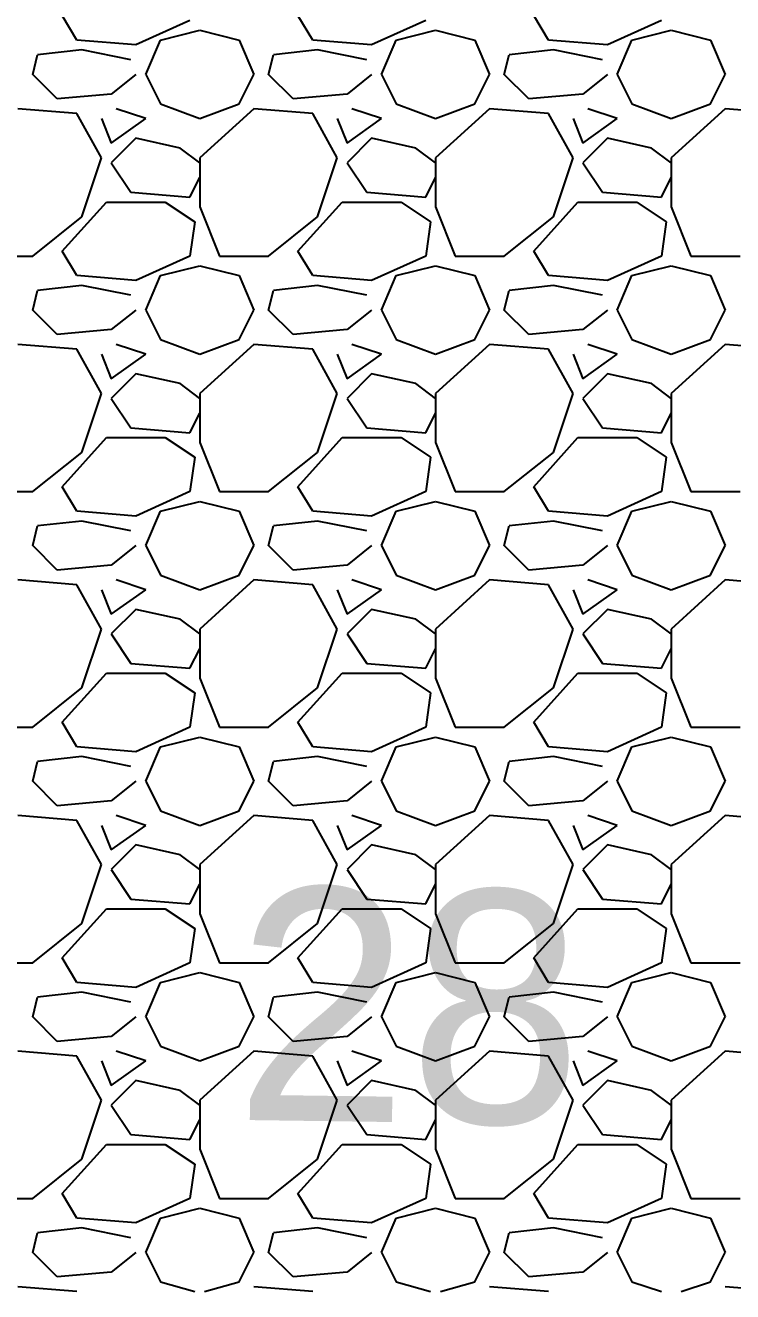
# Model space of a CAD drawing. Header units: metres. Extents: x 1 to 213, y 1 to 147.
# Drawn here: x 64.528 to 66.052, y 134.398 to 137.128 of the extents above; entities that cross this region are included whole.
import ezdxf

# ---------------------------------------------------------------- set-up
doc = ezdxf.new("R2010")
doc.units = ezdxf.units.M
doc.layers.add('00-BASE-ARQUITECTURA', color=8, linetype='Continuous')
doc.layers.add('00-BASE-TEXTO', color=8, linetype='Continuous')

msp = doc.modelspace()

# ---------------------------------------------------------------- linework, layer by layer
at = {"layer": '00-BASE-ARQUITECTURA'}
for points in [[(64.6394, 137.0964), (64.6077, 137.1493)], [(64.8829, 137.1388), (64.7664, 137.0858)], [(65.1474, 137.0964), (65.1157, 137.1493)], [(65.3909, 137.1388), (65.2744, 137.0858)], [(65.6554, 137.0964), (65.6237, 137.1493)], [(65.8989, 137.1388), (65.7824, 137.0858)], [(64.8194, 137.0964), (64.904, 137.1176)], [(64.904, 137.1176), (64.9887, 137.0964)], [(65.3274, 137.0964), (65.412, 137.1176)], [(65.412, 137.1176), (65.4967, 137.0964)], [(65.8354, 137.0964), (65.92, 137.1176)], [(65.92, 137.1176), (66.0047, 137.0964)], [(64.65, 137.0753), (64.5548, 137.0647)], [(64.7664, 137.0858), (64.6394, 137.0964)], [(64.7559, 137.0541), (64.65, 137.0753)], [(64.7876, 137.0223), (64.8194, 137.0964)], [(64.9887, 137.0964), (65.0204, 137.0223)], [(65.158, 137.0753), (65.0628, 137.0647)], [(65.2744, 137.0858), (65.1474, 137.0964)], [(65.2639, 137.0541), (65.158, 137.0753)], [(65.2956, 137.0223), (65.3274, 137.0964)], [(65.4967, 137.0964), (65.5284, 137.0223)], [(65.666, 137.0753), (65.5708, 137.0647)], [(65.7824, 137.0858), (65.6554, 137.0964)], [(65.7719, 137.0541), (65.666, 137.0753)], [(65.8036, 137.0223), (65.8354, 137.0964)], [(66.0047, 137.0964), (66.0364, 137.0223)], [(64.5442, 137.0223), (64.5548, 137.0647)], [(65.0522, 137.0223), (65.0628, 137.0647)], [(65.5602, 137.0223), (65.5708, 137.0647)], [(64.5971, 136.9694), (64.5442, 137.0223)], [(64.7664, 137.0223), (64.7135, 136.98)], [(64.7876, 137.0223), (64.8194, 136.9588)], [(64.9887, 136.9588), (65.0204, 137.0223)], [(65.1051, 136.9694), (65.0522, 137.0223)], [(65.2744, 137.0223), (65.2215, 136.98)], [(65.2956, 137.0223), (65.3274, 136.9588)], [(65.4967, 136.9588), (65.5284, 137.0223)], [(65.6131, 136.9694), (65.5602, 137.0223)], [(65.7824, 137.0223), (65.7295, 136.98)], [(65.8036, 137.0223), (65.8354, 136.9588)], [(66.0047, 136.9588), (66.0364, 137.0223)], [(64.7135, 136.98), (64.5971, 136.9694)], [(65.2215, 136.98), (65.1051, 136.9694)], [(65.7295, 136.98), (65.6131, 136.9694)], [(64.6394, 136.9377), (64.5124, 136.9483)], [(64.6924, 136.8424), (64.6394, 136.9377)], [(64.7876, 136.9271), (64.7241, 136.9483)], [(64.8194, 136.9588), (64.904, 136.9271)], [(64.904, 136.9271), (64.9887, 136.9588)], [(65.0204, 136.9483), (64.904, 136.8424)], [(65.1474, 136.9377), (65.0204, 136.9483)], [(65.2004, 136.8424), (65.1474, 136.9377)], [(65.2956, 136.9271), (65.2321, 136.9483)], [(65.3274, 136.9588), (65.412, 136.9271)], [(65.412, 136.9271), (65.4967, 136.9588)], [(65.5284, 136.9483), (65.412, 136.8424)], [(65.6554, 136.9377), (65.5284, 136.9483)], [(65.7084, 136.8424), (65.6554, 136.9377)], [(65.8036, 136.9271), (65.7401, 136.9483)], [(65.8354, 136.9588), (65.92, 136.9271)], [(65.92, 136.9271), (66.0047, 136.9588)], [(66.0364, 136.9483), (65.92, 136.8424)], [(66.1634, 136.9377), (66.0364, 136.9483)], [(64.6924, 136.9271), (64.7135, 136.8742)], [(64.7135, 136.8742), (64.7876, 136.9271)], [(65.2004, 136.9271), (65.2215, 136.8742)], [(65.2215, 136.8742), (65.2956, 136.9271)], [(65.7084, 136.9271), (65.7295, 136.8742)], [(65.7295, 136.8742), (65.8036, 136.9271)], [(64.7664, 136.8848), (64.7135, 136.8318)], [(64.8617, 136.8636), (64.7664, 136.8848)], [(65.2744, 136.8848), (65.2215, 136.8318)], [(65.3697, 136.8636), (65.2744, 136.8848)], [(65.7824, 136.8848), (65.7295, 136.8318)], [(65.8777, 136.8636), (65.7824, 136.8848)], [(64.904, 136.8318), (64.8617, 136.8636)], [(65.412, 136.8318), (65.3697, 136.8636)], [(65.92, 136.8318), (65.8777, 136.8636)], [(64.65, 136.7154), (64.6924, 136.8424)], [(64.7135, 136.8318), (64.7559, 136.7683)], [(64.904, 136.8424), (64.904, 136.7366)], [(65.158, 136.7154), (65.2004, 136.8424)], [(65.2215, 136.8318), (65.2639, 136.7683)], [(65.412, 136.8424), (65.412, 136.7366)], [(65.666, 136.7154), (65.7084, 136.8424)], [(65.7295, 136.8318), (65.7719, 136.7683)], [(65.92, 136.8424), (65.92, 136.7366)], [(64.8829, 136.7578), (64.904, 136.8001)], [(65.3909, 136.7578), (65.412, 136.8001)], [(65.8989, 136.7578), (65.92, 136.8001)], [(64.6077, 136.6413), (64.7029, 136.7472)], [(64.7029, 136.7472), (64.8299, 136.7472)], [(64.7559, 136.7683), (64.8829, 136.7578)], [(64.8299, 136.7472), (64.8934, 136.7048)], [(65.1157, 136.6413), (65.2109, 136.7472)], [(65.2109, 136.7472), (65.3379, 136.7472)], [(65.2639, 136.7683), (65.3909, 136.7578)], [(65.3379, 136.7472), (65.4014, 136.7048)], [(65.6237, 136.6413), (65.7189, 136.7472)], [(65.7189, 136.7472), (65.8459, 136.7472)], [(65.7719, 136.7683), (65.8989, 136.7578)], [(65.8459, 136.7472), (65.9094, 136.7048)], [(64.904, 136.7366), (64.9464, 136.6308)], [(65.412, 136.7366), (65.4544, 136.6308)], [(65.92, 136.7366), (65.9624, 136.6308)], [(64.5442, 136.6308), (64.65, 136.7154)], [(64.8934, 136.7048), (64.8829, 136.6308)], [(65.0522, 136.6308), (65.158, 136.7154)], [(65.4014, 136.7048), (65.3909, 136.6308)], [(65.5602, 136.6308), (65.666, 136.7154)], [(65.9094, 136.7048), (65.8989, 136.6308)], [(64.6394, 136.5884), (64.6077, 136.6413)], [(65.1474, 136.5884), (65.1157, 136.6413)], [(65.6554, 136.5884), (65.6237, 136.6413)], [(64.4384, 136.6308), (64.5442, 136.6308)], [(64.8829, 136.6308), (64.7664, 136.5778)], [(64.8194, 136.5884), (64.904, 136.6096)], [(64.904, 136.6096), (64.9887, 136.5884)], [(64.9464, 136.6308), (65.0522, 136.6308)], [(65.3909, 136.6308), (65.2744, 136.5778)], [(65.3274, 136.5884), (65.412, 136.6096)], [(65.412, 136.6096), (65.4967, 136.5884)], [(65.4544, 136.6308), (65.5602, 136.6308)], [(65.8989, 136.6308), (65.7824, 136.5778)], [(65.8354, 136.5884), (65.92, 136.6096)], [(65.92, 136.6096), (66.0047, 136.5884)], [(65.9624, 136.6308), (66.0682, 136.6308)], [(64.7664, 136.5778), (64.6394, 136.5884)], [(64.7876, 136.5143), (64.8194, 136.5884)], [(64.9887, 136.5884), (65.0204, 136.5143)], [(65.2744, 136.5778), (65.1474, 136.5884)], [(65.2956, 136.5143), (65.3274, 136.5884)], [(65.4967, 136.5884), (65.5284, 136.5143)], [(65.7824, 136.5778), (65.6554, 136.5884)], [(65.8036, 136.5143), (65.8354, 136.5884)], [(66.0047, 136.5884), (66.0364, 136.5143)], [(64.5442, 136.5143), (64.5548, 136.5567)], [(64.65, 136.5673), (64.5548, 136.5567)], [(64.7559, 136.5461), (64.65, 136.5673)], [(65.0522, 136.5143), (65.0628, 136.5567)], [(65.158, 136.5673), (65.0628, 136.5567)], [(65.2639, 136.5461), (65.158, 136.5673)], [(65.5602, 136.5143), (65.5708, 136.5567)], [(65.666, 136.5673), (65.5708, 136.5567)], [(65.7719, 136.5461), (65.666, 136.5673)], [(64.5971, 136.4614), (64.5442, 136.5143)], [(64.7664, 136.5143), (64.7135, 136.472)], [(64.7876, 136.5143), (64.8194, 136.4508)], [(64.9887, 136.4508), (65.0204, 136.5143)], [(65.1051, 136.4614), (65.0522, 136.5143)], [(65.2744, 136.5143), (65.2215, 136.472)], [(65.2956, 136.5143), (65.3274, 136.4508)], [(65.4967, 136.4508), (65.5284, 136.5143)], [(65.6131, 136.4614), (65.5602, 136.5143)], [(65.7824, 136.5143), (65.7295, 136.472)], [(65.8036, 136.5143), (65.8354, 136.4508)], [(66.0047, 136.4508), (66.0364, 136.5143)], [(64.7135, 136.472), (64.5971, 136.4614)], [(65.2215, 136.472), (65.1051, 136.4614)], [(65.7295, 136.472), (65.6131, 136.4614)], [(64.8194, 136.4508), (64.904, 136.4191)], [(64.904, 136.4191), (64.9887, 136.4508)], [(65.3274, 136.4508), (65.412, 136.4191)], [(65.412, 136.4191), (65.4967, 136.4508)], [(65.8354, 136.4508), (65.92, 136.4191)], [(65.92, 136.4191), (66.0047, 136.4508)], [(64.6394, 136.4297), (64.5124, 136.4403)], [(64.6924, 136.3344), (64.6394, 136.4297)], [(64.6924, 136.4191), (64.7135, 136.3662)], [(64.7135, 136.3662), (64.7876, 136.4191)], [(64.7876, 136.4191), (64.7241, 136.4403)], [(65.0204, 136.4403), (64.904, 136.3344)], [(65.1474, 136.4297), (65.0204, 136.4403)], [(65.2004, 136.3344), (65.1474, 136.4297)], [(65.2004, 136.4191), (65.2215, 136.3662)], [(65.2215, 136.3662), (65.2956, 136.4191)], [(65.2956, 136.4191), (65.2321, 136.4403)], [(65.5284, 136.4403), (65.412, 136.3344)], [(65.6554, 136.4297), (65.5284, 136.4403)], [(65.7084, 136.3344), (65.6554, 136.4297)], [(65.7084, 136.4191), (65.7295, 136.3662)], [(65.7295, 136.3662), (65.8036, 136.4191)], [(65.8036, 136.4191), (65.7401, 136.4403)], [(66.0364, 136.4403), (65.92, 136.3344)], [(66.1634, 136.4297), (66.0364, 136.4403)], [(64.7664, 136.3768), (64.7135, 136.3238)], [(64.8617, 136.3556), (64.7664, 136.3768)], [(65.2744, 136.3768), (65.2215, 136.3238)], [(65.3697, 136.3556), (65.2744, 136.3768)], [(65.7824, 136.3768), (65.7295, 136.3238)], [(65.8777, 136.3556), (65.7824, 136.3768)], [(64.65, 136.2074), (64.6924, 136.3344)], [(64.904, 136.3238), (64.8617, 136.3556)], [(64.904, 136.3344), (64.904, 136.2286)], [(65.158, 136.2074), (65.2004, 136.3344)], [(65.412, 136.3238), (65.3697, 136.3556)], [(65.412, 136.3344), (65.412, 136.2286)], [(65.666, 136.2074), (65.7084, 136.3344)], [(65.92, 136.3238), (65.8777, 136.3556)], [(65.92, 136.3344), (65.92, 136.2286)], [(64.7135, 136.3238), (64.7559, 136.2603)], [(65.2215, 136.3238), (65.2639, 136.2603)], [(65.7295, 136.3238), (65.7719, 136.2603)], [(64.8829, 136.2498), (64.904, 136.2921)], [(65.3909, 136.2498), (65.412, 136.2921)], [(65.8989, 136.2498), (65.92, 136.2921)], [(64.7559, 136.2603), (64.8829, 136.2498)], [(65.2639, 136.2603), (65.3909, 136.2498)], [(65.7719, 136.2603), (65.8989, 136.2498)], [(64.6077, 136.1333), (64.7029, 136.2392)], [(64.7029, 136.2392), (64.8299, 136.2392)], [(64.8299, 136.2392), (64.8934, 136.1968)], [(64.904, 136.2286), (64.9464, 136.1228)], [(65.1157, 136.1333), (65.2109, 136.2392)], [(65.2109, 136.2392), (65.3379, 136.2392)], [(65.3379, 136.2392), (65.4014, 136.1968)], [(65.412, 136.2286), (65.4544, 136.1228)], [(65.6237, 136.1333), (65.7189, 136.2392)], [(65.7189, 136.2392), (65.8459, 136.2392)], [(65.8459, 136.2392), (65.9094, 136.1968)], [(65.92, 136.2286), (65.9624, 136.1228)], [(64.5442, 136.1228), (64.65, 136.2074)], [(65.0522, 136.1228), (65.158, 136.2074)], [(65.5602, 136.1228), (65.666, 136.2074)], [(64.8934, 136.1968), (64.8829, 136.1228)], [(65.4014, 136.1968), (65.3909, 136.1228)], [(65.9094, 136.1968), (65.8989, 136.1228)], [(64.4384, 136.1228), (64.5442, 136.1228)], [(64.6394, 136.0804), (64.6077, 136.1333)], [(64.8829, 136.1228), (64.7664, 136.0698)], [(64.9464, 136.1228), (65.0522, 136.1228)], [(65.1474, 136.0804), (65.1157, 136.1333)], [(65.3909, 136.1228), (65.2744, 136.0698)], [(65.4544, 136.1228), (65.5602, 136.1228)], [(65.6554, 136.0804), (65.6237, 136.1333)], [(65.8989, 136.1228), (65.7824, 136.0698)], [(65.9624, 136.1228), (66.0682, 136.1228)], [(64.8194, 136.0804), (64.904, 136.1016)], [(64.904, 136.1016), (64.9887, 136.0804)], [(65.3274, 136.0804), (65.412, 136.1016)], [(65.412, 136.1016), (65.4967, 136.0804)], [(65.8354, 136.0804), (65.92, 136.1016)], [(65.92, 136.1016), (66.0047, 136.0804)], [(64.7664, 136.0698), (64.6394, 136.0804)], [(64.7876, 136.0063), (64.8194, 136.0804)], [(64.9887, 136.0804), (65.0204, 136.0063)], [(65.2744, 136.0698), (65.1474, 136.0804)], [(65.2956, 136.0063), (65.3274, 136.0804)], [(65.4967, 136.0804), (65.5284, 136.0063)], [(65.7824, 136.0698), (65.6554, 136.0804)], [(65.8036, 136.0063), (65.8354, 136.0804)], [(66.0047, 136.0804), (66.0364, 136.0063)], [(64.5442, 136.0063), (64.5548, 136.0487)], [(64.65, 136.0593), (64.5548, 136.0487)], [(64.7559, 136.0381), (64.65, 136.0593)], [(65.0522, 136.0063), (65.0628, 136.0487)], [(65.158, 136.0593), (65.0628, 136.0487)], [(65.2639, 136.0381), (65.158, 136.0593)], [(65.5602, 136.0063), (65.5708, 136.0487)], [(65.666, 136.0593), (65.5708, 136.0487)], [(65.7719, 136.0381), (65.666, 136.0593)], [(64.5971, 135.9534), (64.5442, 136.0063)], [(64.7664, 136.0063), (64.7135, 135.964)], [(64.7876, 136.0063), (64.8194, 135.9429)], [(64.9887, 135.9429), (65.0204, 136.0063)], [(65.1051, 135.9534), (65.0522, 136.0063)], [(65.2744, 136.0063), (65.2215, 135.964)], [(65.2956, 136.0063), (65.3274, 135.9429)], [(65.4967, 135.9429), (65.5284, 136.0063)], [(65.6131, 135.9534), (65.5602, 136.0063)], [(65.7824, 136.0063), (65.7295, 135.964)], [(65.8036, 136.0063), (65.8354, 135.9429)], [(66.0047, 135.9429), (66.0364, 136.0063)], [(64.7135, 135.964), (64.5971, 135.9534)], [(65.2215, 135.964), (65.1051, 135.9534)], [(65.7295, 135.964), (65.6131, 135.9534)], [(64.6394, 135.9217), (64.5124, 135.9323)], [(64.7876, 135.9111), (64.7241, 135.9323)], [(64.8194, 135.9429), (64.904, 135.9111)], [(64.904, 135.9111), (64.9887, 135.9429)], [(65.0204, 135.9323), (64.904, 135.8264)], [(65.1474, 135.9217), (65.0204, 135.9323)], [(65.2956, 135.9111), (65.2321, 135.9323)], [(65.3274, 135.9429), (65.412, 135.9111)], [(65.412, 135.9111), (65.4967, 135.9429)], [(65.5284, 135.9323), (65.412, 135.8264)], [(65.6554, 135.9217), (65.5284, 135.9323)], [(65.8036, 135.9111), (65.7401, 135.9323)], [(65.8354, 135.9429), (65.92, 135.9111)], [(65.92, 135.9111), (66.0047, 135.9429)], [(66.0364, 135.9323), (65.92, 135.8264)], [(66.1634, 135.9217), (66.0364, 135.9323)], [(64.6924, 135.8264), (64.6394, 135.9217)], [(64.6924, 135.9111), (64.7135, 135.8582)], [(64.7135, 135.8582), (64.7876, 135.9111)], [(65.2004, 135.8264), (65.1474, 135.9217)], [(65.2004, 135.9111), (65.2215, 135.8582)], [(65.2215, 135.8582), (65.2956, 135.9111)], [(65.7084, 135.8264), (65.6554, 135.9217)], [(65.7084, 135.9111), (65.7295, 135.8582)], [(65.7295, 135.8582), (65.8036, 135.9111)], [(64.7664, 135.8688), (64.7135, 135.8158)], [(64.8617, 135.8476), (64.7664, 135.8688)], [(64.904, 135.8158), (64.8617, 135.8476)], [(65.2744, 135.8688), (65.2215, 135.8158)], [(65.3697, 135.8476), (65.2744, 135.8688)], [(65.412, 135.8158), (65.3697, 135.8476)], [(65.7824, 135.8688), (65.7295, 135.8158)], [(65.8777, 135.8476), (65.7824, 135.8688)], [(65.92, 135.8158), (65.8777, 135.8476)], [(64.65, 135.6994), (64.6924, 135.8264)], [(64.7135, 135.8158), (64.7559, 135.7523)], [(64.904, 135.8264), (64.904, 135.7206)], [(65.158, 135.6994), (65.2004, 135.8264)], [(65.2215, 135.8158), (65.2639, 135.7523)], [(65.412, 135.8264), (65.412, 135.7206)], [(65.666, 135.6994), (65.7084, 135.8264)], [(65.7295, 135.8158), (65.7719, 135.7523)], [(65.92, 135.8264), (65.92, 135.7206)], [(64.8829, 135.7418), (64.904, 135.7841)], [(65.3909, 135.7418), (65.412, 135.7841)], [(65.8989, 135.7418), (65.92, 135.7841)], [(64.7559, 135.7523), (64.8829, 135.7418)], [(65.2639, 135.7523), (65.3909, 135.7418)], [(65.7719, 135.7523), (65.8989, 135.7418)], [(64.6077, 135.6253), (64.7029, 135.7312)], [(64.7029, 135.7312), (64.8299, 135.7312)], [(64.8299, 135.7312), (64.8934, 135.6889)], [(64.904, 135.7206), (64.9464, 135.6148)], [(65.1157, 135.6253), (65.2109, 135.7312)], [(65.2109, 135.7312), (65.3379, 135.7312)], [(65.3379, 135.7312), (65.4014, 135.6889)], [(65.412, 135.7206), (65.4544, 135.6148)], [(65.6237, 135.6253), (65.7189, 135.7312)], [(65.7189, 135.7312), (65.8459, 135.7312)], [(65.8459, 135.7312), (65.9094, 135.6889)], [(65.92, 135.7206), (65.9624, 135.6148)], [(64.5442, 135.6148), (64.65, 135.6994)], [(64.8934, 135.6889), (64.8829, 135.6148)], [(65.0522, 135.6148), (65.158, 135.6994)], [(65.4014, 135.6889), (65.3909, 135.6148)], [(65.5602, 135.6148), (65.666, 135.6994)], [(65.9094, 135.6889), (65.8989, 135.6148)], [(64.6394, 135.5724), (64.6077, 135.6253)], [(65.1474, 135.5724), (65.1157, 135.6253)], [(65.6554, 135.5724), (65.6237, 135.6253)], [(64.4384, 135.6148), (64.5442, 135.6148)], [(64.8829, 135.6148), (64.7664, 135.5618)], [(64.9464, 135.6148), (65.0522, 135.6148)], [(65.3909, 135.6148), (65.2744, 135.5618)], [(65.4544, 135.6148), (65.5602, 135.6148)], [(65.8989, 135.6148), (65.7824, 135.5618)], [(65.9624, 135.6148), (66.0682, 135.6148)], [(64.7664, 135.5618), (64.6394, 135.5724)], [(64.7876, 135.4983), (64.8194, 135.5724)], [(64.8194, 135.5724), (64.904, 135.5936)], [(64.904, 135.5936), (64.9887, 135.5724)], [(64.9887, 135.5724), (65.0204, 135.4983)], [(65.2744, 135.5618), (65.1474, 135.5724)], [(65.2956, 135.4983), (65.3274, 135.5724)], [(65.3274, 135.5724), (65.412, 135.5936)], [(65.412, 135.5936), (65.4967, 135.5724)], [(65.4967, 135.5724), (65.5284, 135.4983)], [(65.7824, 135.5618), (65.6554, 135.5724)], [(65.8036, 135.4983), (65.8354, 135.5724)], [(65.8354, 135.5724), (65.92, 135.5936)], [(65.92, 135.5936), (66.0047, 135.5724)], [(66.0047, 135.5724), (66.0364, 135.4983)], [(64.65, 135.5513), (64.5548, 135.5407)], [(64.7559, 135.5301), (64.65, 135.5513)], [(65.158, 135.5513), (65.0628, 135.5407)], [(65.2639, 135.5301), (65.158, 135.5513)], [(65.666, 135.5513), (65.5708, 135.5407)], [(65.7719, 135.5301), (65.666, 135.5513)], [(64.5442, 135.4983), (64.5548, 135.5407)], [(65.0522, 135.4983), (65.0628, 135.5407)], [(65.5602, 135.4983), (65.5708, 135.5407)], [(64.5971, 135.4454), (64.5442, 135.4983)], [(64.7664, 135.4983), (64.7135, 135.456)], [(64.7876, 135.4983), (64.8194, 135.4348)], [(64.9887, 135.4348), (65.0204, 135.4983)], [(65.1051, 135.4454), (65.0522, 135.4983)], [(65.2744, 135.4983), (65.2215, 135.456)], [(65.2956, 135.4983), (65.3274, 135.4348)], [(65.4967, 135.4348), (65.5284, 135.4983)], [(65.6131, 135.4454), (65.5602, 135.4983)], [(65.7824, 135.4983), (65.7295, 135.456)], [(65.8036, 135.4983), (65.8354, 135.4348)], [(66.0047, 135.4348), (66.0364, 135.4983)], [(64.7135, 135.456), (64.5971, 135.4454)], [(64.8194, 135.4348), (64.904, 135.4031)], [(64.904, 135.4031), (64.9887, 135.4348)], [(65.2215, 135.456), (65.1051, 135.4454)], [(65.3274, 135.4348), (65.412, 135.4031)], [(65.412, 135.4031), (65.4967, 135.4348)], [(65.7295, 135.456), (65.6131, 135.4454)], [(65.8354, 135.4348), (65.92, 135.4031)], [(65.92, 135.4031), (66.0047, 135.4348)], [(64.6394, 135.4137), (64.5124, 135.4243)], [(64.6924, 135.3184), (64.6394, 135.4137)], [(64.7876, 135.4031), (64.7241, 135.4243)], [(65.0204, 135.4243), (64.904, 135.3184)], [(65.1474, 135.4137), (65.0204, 135.4243)], [(65.2004, 135.3184), (65.1474, 135.4137)], [(65.2956, 135.4031), (65.2321, 135.4243)], [(65.5284, 135.4243), (65.412, 135.3184)], [(65.6554, 135.4137), (65.5284, 135.4243)], [(65.7084, 135.3184), (65.6554, 135.4137)], [(65.8036, 135.4031), (65.7401, 135.4243)], [(66.0364, 135.4243), (65.92, 135.3184)], [(66.1634, 135.4137), (66.0364, 135.4243)], [(64.6924, 135.4031), (64.7135, 135.3502)], [(64.7135, 135.3502), (64.7876, 135.4031)], [(65.2004, 135.4031), (65.2215, 135.3502)], [(65.2215, 135.3502), (65.2956, 135.4031)], [(65.7084, 135.4031), (65.7295, 135.3502)], [(65.7295, 135.3502), (65.8036, 135.4031)], [(64.7664, 135.3608), (64.7135, 135.3078)], [(64.8617, 135.3396), (64.7664, 135.3608)], [(65.2744, 135.3608), (65.2215, 135.3078)], [(65.3697, 135.3396), (65.2744, 135.3608)], [(65.7824, 135.3608), (65.7295, 135.3078)], [(65.8777, 135.3396), (65.7824, 135.3608)], [(64.904, 135.3078), (64.8617, 135.3396)], [(65.412, 135.3078), (65.3697, 135.3396)], [(65.92, 135.3078), (65.8777, 135.3396)], [(64.65, 135.1914), (64.6924, 135.3184)], [(64.7135, 135.3078), (64.7559, 135.2443)], [(64.904, 135.3184), (64.904, 135.2126)], [(65.158, 135.1914), (65.2004, 135.3184)], [(65.2215, 135.3078), (65.2639, 135.2443)], [(65.412, 135.3184), (65.412, 135.2126)], [(65.666, 135.1914), (65.7084, 135.3184)], [(65.7295, 135.3078), (65.7719, 135.2443)], [(65.92, 135.3184), (65.92, 135.2126)], [(64.8829, 135.2338), (64.904, 135.2761)], [(65.3909, 135.2338), (65.412, 135.2761)], [(65.8989, 135.2338), (65.92, 135.2761)], [(64.7559, 135.2443), (64.8829, 135.2338)], [(65.2639, 135.2443), (65.3909, 135.2338)], [(65.7719, 135.2443), (65.8989, 135.2338)], [(64.6077, 135.1173), (64.7029, 135.2232)], [(64.7029, 135.2232), (64.8299, 135.2232)], [(64.8299, 135.2232), (64.8934, 135.1808)], [(65.1157, 135.1173), (65.2109, 135.2232)], [(65.2109, 135.2232), (65.3379, 135.2232)], [(65.3379, 135.2232), (65.4014, 135.1808)], [(65.6237, 135.1173), (65.7189, 135.2232)], [(65.7189, 135.2232), (65.8459, 135.2232)], [(65.8459, 135.2232), (65.9094, 135.1808)], [(64.5442, 135.1068), (64.65, 135.1914)], [(64.904, 135.2126), (64.9464, 135.1068)], [(65.0522, 135.1068), (65.158, 135.1914)], [(65.412, 135.2126), (65.4544, 135.1068)], [(65.5602, 135.1068), (65.666, 135.1914)], [(65.92, 135.2126), (65.9624, 135.1068)], [(64.8934, 135.1808), (64.8829, 135.1068)], [(65.4014, 135.1808), (65.3909, 135.1068)], [(65.9094, 135.1808), (65.8989, 135.1068)], [(64.4384, 135.1068), (64.5442, 135.1068)], [(64.6394, 135.0644), (64.6077, 135.1173)], [(64.8829, 135.1068), (64.7664, 135.0538)], [(64.9464, 135.1068), (65.0522, 135.1068)], [(65.1474, 135.0644), (65.1157, 135.1173)], [(65.3909, 135.1068), (65.2744, 135.0538)], [(65.4544, 135.1068), (65.5602, 135.1068)], [(65.6554, 135.0644), (65.6237, 135.1173)], [(65.8989, 135.1068), (65.7824, 135.0538)], [(65.9624, 135.1068), (66.0682, 135.1068)], [(64.8194, 135.0644), (64.904, 135.0856)], [(64.904, 135.0856), (64.9887, 135.0644)], [(65.3274, 135.0644), (65.412, 135.0856)], [(65.412, 135.0856), (65.4967, 135.0644)], [(65.8354, 135.0644), (65.92, 135.0856)], [(65.92, 135.0856), (66.0047, 135.0644)], [(64.7664, 135.0538), (64.6394, 135.0644)], [(64.7876, 134.9903), (64.8194, 135.0644)], [(64.9887, 135.0644), (65.0204, 134.9903)], [(65.2744, 135.0538), (65.1474, 135.0644)], [(65.2956, 134.9903), (65.3274, 135.0644)], [(65.4967, 135.0644), (65.5284, 134.9903)], [(65.7824, 135.0538), (65.6554, 135.0644)], [(65.8036, 134.9903), (65.8354, 135.0644)], [(66.0047, 135.0644), (66.0364, 134.9903)], [(64.5442, 134.9903), (64.5548, 135.0327)], [(64.65, 135.0433), (64.5548, 135.0327)], [(64.7559, 135.0221), (64.65, 135.0433)], [(65.0522, 134.9903), (65.0628, 135.0327)], [(65.158, 135.0433), (65.0628, 135.0327)], [(65.2639, 135.0221), (65.158, 135.0433)], [(65.5602, 134.9903), (65.5708, 135.0327)], [(65.666, 135.0433), (65.5708, 135.0327)], [(65.7719, 135.0221), (65.666, 135.0433)], [(64.5971, 134.9374), (64.5442, 134.9903)], [(64.7664, 134.9903), (64.7135, 134.948)], [(64.7876, 134.9903), (64.8194, 134.9268)], [(64.9887, 134.9268), (65.0204, 134.9903)], [(65.1051, 134.9374), (65.0522, 134.9903)], [(65.2744, 134.9903), (65.2215, 134.948)], [(65.2956, 134.9903), (65.3274, 134.9268)], [(65.4967, 134.9268), (65.5284, 134.9903)], [(65.6131, 134.9374), (65.5602, 134.9903)], [(65.7824, 134.9903), (65.7295, 134.948)], [(65.8036, 134.9903), (65.8354, 134.9268)], [(66.0047, 134.9268), (66.0364, 134.9903)], [(64.7135, 134.948), (64.5971, 134.9374)], [(65.2215, 134.948), (65.1051, 134.9374)], [(65.7295, 134.948), (65.6131, 134.9374)], [(64.6394, 134.9057), (64.5124, 134.9163)], [(64.7876, 134.8951), (64.7241, 134.9163)], [(64.8194, 134.9268), (64.904, 134.8951)], [(64.904, 134.8951), (64.9887, 134.9268)], [(65.0204, 134.9163), (64.904, 134.8104)], [(65.1474, 134.9057), (65.0204, 134.9163)], [(65.2956, 134.8951), (65.2321, 134.9163)], [(65.3274, 134.9268), (65.412, 134.8951)], [(65.412, 134.8951), (65.4967, 134.9268)], [(65.5284, 134.9163), (65.412, 134.8104)], [(65.6554, 134.9057), (65.5284, 134.9163)], [(65.8036, 134.8951), (65.7401, 134.9163)], [(65.8354, 134.9268), (65.92, 134.8951)], [(65.92, 134.8951), (66.0047, 134.9268)], [(66.0364, 134.9163), (65.92, 134.8104)], [(66.1634, 134.9057), (66.0364, 134.9163)], [(64.6924, 134.8104), (64.6394, 134.9057)], [(64.6924, 134.8951), (64.7135, 134.8422)], [(64.7135, 134.8422), (64.7876, 134.8951)], [(65.2004, 134.8104), (65.1474, 134.9057)], [(65.2004, 134.8951), (65.2215, 134.8422)], [(65.2215, 134.8422), (65.2956, 134.8951)], [(65.7084, 134.8104), (65.6554, 134.9057)], [(65.7084, 134.8951), (65.7295, 134.8422)], [(65.7295, 134.8422), (65.8036, 134.8951)], [(64.7664, 134.8528), (64.7135, 134.7998)], [(64.8617, 134.8316), (64.7664, 134.8528)], [(65.2744, 134.8528), (65.2215, 134.7998)], [(65.3697, 134.8316), (65.2744, 134.8528)], [(65.7824, 134.8528), (65.7295, 134.7998)], [(65.8777, 134.8316), (65.7824, 134.8528)], [(64.65, 134.6834), (64.6924, 134.8104)], [(64.904, 134.7998), (64.8617, 134.8316)], [(64.904, 134.8104), (64.904, 134.7046)], [(65.158, 134.6834), (65.2004, 134.8104)], [(65.412, 134.7998), (65.3697, 134.8316)], [(65.412, 134.8104), (65.412, 134.7046)], [(65.666, 134.6834), (65.7084, 134.8104)], [(65.92, 134.7998), (65.8777, 134.8316)], [(65.92, 134.8104), (65.92, 134.7046)], [(64.7135, 134.7998), (64.7559, 134.7363)], [(65.2215, 134.7998), (65.2639, 134.7363)], [(65.7295, 134.7998), (65.7719, 134.7363)], [(64.8829, 134.7258), (64.904, 134.7681)], [(65.3909, 134.7258), (65.412, 134.7681)], [(65.8989, 134.7258), (65.92, 134.7681)], [(64.7559, 134.7363), (64.8829, 134.7258)], [(65.2639, 134.7363), (65.3909, 134.7258)], [(65.7719, 134.7363), (65.8989, 134.7258)], [(64.6077, 134.6093), (64.7029, 134.7152)], [(64.7029, 134.7152), (64.8299, 134.7152)], [(64.8299, 134.7152), (64.8934, 134.6728)], [(64.904, 134.7046), (64.9464, 134.5988)], [(65.1157, 134.6093), (65.2109, 134.7152)], [(65.2109, 134.7152), (65.3379, 134.7152)], [(65.3379, 134.7152), (65.4014, 134.6728)], [(65.412, 134.7046), (65.4544, 134.5988)], [(65.6237, 134.6093), (65.7189, 134.7152)], [(65.7189, 134.7152), (65.8459, 134.7152)], [(65.8459, 134.7152), (65.9094, 134.6728)], [(65.92, 134.7046), (65.9624, 134.5988)], [(64.5442, 134.5988), (64.65, 134.6834)], [(64.8934, 134.6728), (64.8829, 134.5988)], [(65.0522, 134.5988), (65.158, 134.6834)], [(65.4014, 134.6728), (65.3909, 134.5988)], [(65.5602, 134.5988), (65.666, 134.6834)], [(65.9094, 134.6728), (65.8989, 134.5988)], [(64.4384, 134.5988), (64.5442, 134.5988)], [(64.6394, 134.5564), (64.6077, 134.6093)], [(64.8829, 134.5988), (64.7664, 134.5458)], [(64.9464, 134.5988), (65.0522, 134.5988)], [(65.1474, 134.5564), (65.1157, 134.6093)], [(65.3909, 134.5988), (65.2744, 134.5458)], [(65.4544, 134.5988), (65.5602, 134.5988)], [(65.6554, 134.5564), (65.6237, 134.6093)], [(65.8989, 134.5988), (65.7824, 134.5458)], [(65.9624, 134.5988), (66.0682, 134.5988)], [(64.8194, 134.5564), (64.904, 134.5776)], [(64.904, 134.5776), (64.9887, 134.5564)], [(65.3274, 134.5564), (65.412, 134.5776)], [(65.412, 134.5776), (65.4967, 134.5564)], [(65.8354, 134.5564), (65.92, 134.5776)], [(65.92, 134.5776), (66.0047, 134.5564)], [(64.65, 134.5353), (64.5548, 134.5247)], [(64.7664, 134.5458), (64.6394, 134.5564)], [(64.7559, 134.5141), (64.65, 134.5353)], [(64.7876, 134.4823), (64.8194, 134.5564)], [(64.9887, 134.5564), (65.0204, 134.4823)], [(65.158, 134.5353), (65.0628, 134.5247)], [(65.2744, 134.5458), (65.1474, 134.5564)], [(65.2639, 134.5141), (65.158, 134.5353)], [(65.2956, 134.4823), (65.3274, 134.5564)], [(65.4967, 134.5564), (65.5284, 134.4823)], [(65.666, 134.5353), (65.5708, 134.5247)], [(65.7824, 134.5458), (65.6554, 134.5564)], [(65.7719, 134.5141), (65.666, 134.5353)], [(65.8036, 134.4823), (65.8354, 134.5564)], [(66.0047, 134.5564), (66.0364, 134.4823)], [(64.5442, 134.4823), (64.5548, 134.5247)], [(65.0522, 134.4823), (65.0628, 134.5247)], [(65.5602, 134.4823), (65.5708, 134.5247)], [(64.5971, 134.4294), (64.5442, 134.4823)], [(64.7664, 134.4823), (64.7135, 134.44)], [(64.7876, 134.4823), (64.8194, 134.4188)], [(64.9887, 134.4188), (65.0204, 134.4823)], [(65.1051, 134.4294), (65.0522, 134.4823)], [(65.2744, 134.4823), (65.2215, 134.44)], [(65.2956, 134.4823), (65.3274, 134.4188)], [(65.4967, 134.4188), (65.5284, 134.4823)], [(65.6131, 134.4294), (65.5602, 134.4823)], [(65.7824, 134.4823), (65.7295, 134.44)], [(65.8036, 134.4823), (65.8354, 134.4188)], [(66.0047, 134.4188), (66.0364, 134.4823)], [(64.7135, 134.44), (64.5971, 134.4294)], [(65.2215, 134.44), (65.1051, 134.4294)], [(65.7295, 134.44), (65.6131, 134.4294)], [(64.6394, 134.3977), (64.5124, 134.4083)], [(64.8194, 134.4188), (64.8934, 134.3977)], [(64.9146, 134.3977), (64.9887, 134.4188)], [(65.1474, 134.3977), (65.0204, 134.4083)], [(65.3274, 134.4188), (65.4014, 134.3977)], [(65.4226, 134.3977), (65.4967, 134.4188)], [(65.6554, 134.3977), (65.5284, 134.4083)], [(65.8354, 134.4188), (65.8989, 134.3977)], [(65.9412, 134.3977), (66.0047, 134.4188)], [(66.1634, 134.3977), (66.0364, 134.4083)]]:
    msp.add_lwpolyline(points, dxfattribs=at)

# ---------------------------------------------------------------- texts
at = {"layer": '00-BASE-TEXTO'}
msp.add_text('28', height=0.50296, rotation=-0.7855, dxfattribs=at).set_placement((64.9781, 134.7681))

doc.saveas('drawing.dxf')
